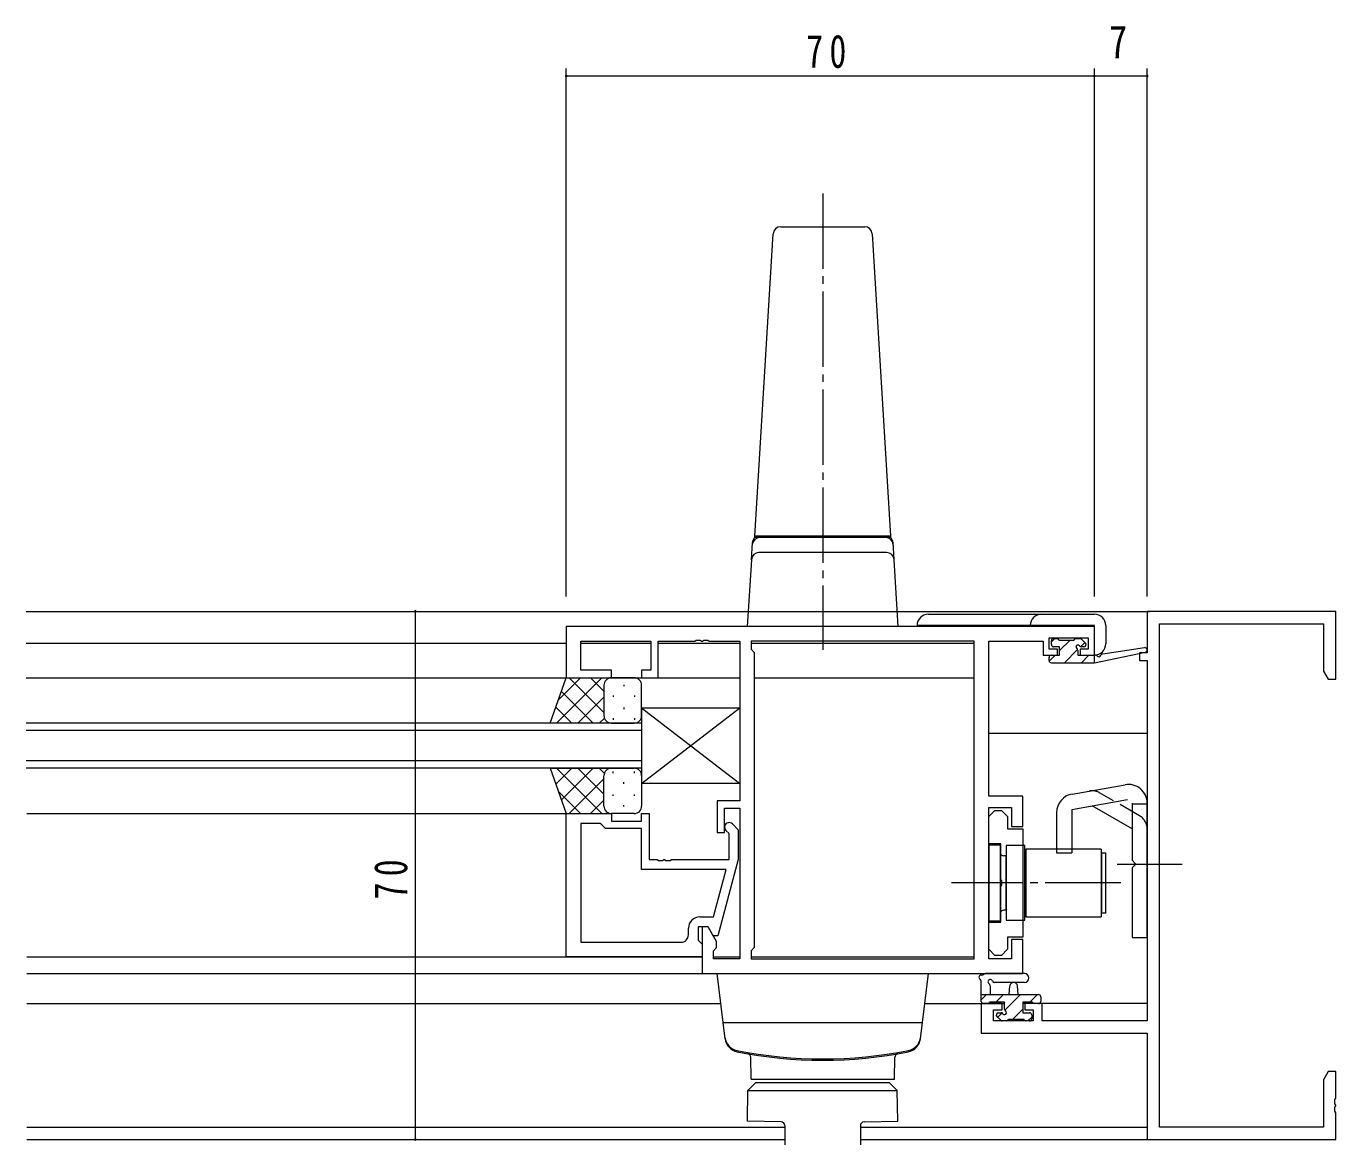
# Model space of a CAD drawing. Units: millimetres on the paper. Extents: x -397 to 397, y -282 to 282.
# Drawn here: x 72.4 to 246, y -170.4 to -22.1 of the extents above; entities that cross this region are included whole.
import ezdxf
from ezdxf.enums import TextEntityAlignment as Align

# ---------------------------------------------------------------- set-up
doc = ezdxf.new("R2010")
doc.units = ezdxf.units.MM
doc.linetypes.add('USER2', pattern=[13, 10, -1, 1, -1])
doc.linetypes.add('USER4', pattern=[4, 3, -1])
for name, color, linetype, lineweight in [('0-3_YKK_11', 7, 'Continuous', 18), ('0-4_YKK_12', 2, 'Continuous', 18), ('0-5_YKK_13', 4, 'Continuous', 18), ('0-6_YKK_D', 6, 'Continuous', 18)]:
    doc.layers.add(name, color=color, linetype=linetype, lineweight=lineweight)
doc.styles.add('ＭＳ ゴシック', font='')
doc.styles.get('ＭＳ ゴシック').set_extended_font_data('MS Gothic')

msp = doc.modelspace()

# ---------------------------------------------------------------- linework, layer by layer
at = {"layer": '0-3_YKK_11'}
for p, q in [((220.967, -99.688), (220.967, -105.188)), ((245.967, -99.688), (220.967, -99.688)), ((245.967, -108.688), (245.967, -99.688)), ((143.967, -101.688), (143.967, -108.488)), ((213.967, -101.688), (143.967, -101.688)), ((213.967, -105.488), (213.967, -101.688)), ((222.597, -101.318), (244.337, -101.318)), ((222.597, -168.058), (222.597, -101.318)), ((244.337, -101.318), (244.337, -107.596)), ((156.167, -103.618), (161.009, -103.618)), ((162.192, -103.498), (162.742, -103.498)), ((166.967, -103.618), (166.967, -124.788)), ((198.037, -103.618), (168.467, -103.618)), ((198.037, -145.758), (198.037, -103.618)), ((198.037, -145.758), (198.037, -103.618)), ((199.967, -124.188), (199.967, -103.618)), ((168.897, -105.118), (168.897, -144.258)), ((212.067, -105.488), (213.967, -105.488)), ((220.967, -106.188), (220.967, -153.958)), ((143.967, -108.488), (149.967, -108.488)), ((204.467, -124.188), (199.967, -124.188)), ((204.467, -128.188), (204.467, -124.188)), ((143.967, -126.488), (149.967, -126.488)), ((143.967, -145.488), (143.967, -126.488)), ((154.967, -126.488), (154.967, -132.588)), ((166.967, -125.788), (166.967, -145.758)), ((199.967, -145.758), (199.967, -125.688)), ((145.897, -127.788), (145.897, -143.558)), ((145.897, -127.788), (145.897, -143.558)), ((165.991, -127.863), (166.767, -128.639)), ((199.967, -130.487), (199.967, -126.887)), ((153.967, -133.888), (153.967, -128.488)), ((165.567, -129.136), (165.143, -128.712)), ((165.567, -132.588), (165.567, -129.136)), ((166.767, -128.639), (166.767, -132.584)), ((204.467, -128.512), (204.467, -142.862)), ((157.925, -132.588), (165.567, -132.588)), ((166.767, -132.584), (164.06, -142.688)), ((165.176, -133.888), (153.967, -133.888)), ((163.488, -140.188), (165.176, -133.888)), ((201.567, -140.887), (201.567, -136.145)), ((161.667, -140.188), (163.488, -140.188)), ((160.167, -142.558), (160.167, -141.688)), ((162.767, -141.488), (161.467, -141.488)), ((161.467, -141.488), (161.467, -143.288)), ((162.767, -141.488), (161.967, -141.488)), ((161.967, -141.488), (161.967, -147.688)), ((199.967, -140.887), (201.567, -140.887)), ((199.967, -144.487), (199.967, -140.887)), ((145.897, -143.558), (159.167, -143.558)), ((204.467, -142.862), (202.467, -142.862)), ((202.467, -142.862), (202.467, -144.487)), ((204.467, -143.188), (202.967, -143.188)), ((202.967, -143.188), (202.967, -145.758)), ((204.467, -147.688), (204.467, -143.188)), ((161.967, -145.488), (143.967, -145.488)), ((168.467, -145.758), (198.037, -145.758)), ((202.967, -145.758), (199.967, -145.758)), ((161.967, -147.688), (204.467, -147.688)), ((201.767, -151.688), (198.967, -151.688)), ((198.967, -151.688), (198.967, -155.588)), ((201.767, -152.488), (201.767, -151.688)), ((207.067, -151.688), (204.767, -151.688)), ((204.767, -151.688), (204.767, -152.488)), ((207.067, -153.958), (207.067, -151.688)), ((220.967, -153.958), (207.067, -153.958)), ((198.967, -155.588), (220.967, -155.588)), ((220.967, -155.588), (220.967, -169.688)), ((244.337, -161.779), (244.337, -168.058)), ((245.967, -169.688), (245.967, -166.146)), ((244.337, -168.058), (222.597, -168.058)), ((220.967, -169.688), (245.967, -169.688))]:
    msp.add_line(p, q, dxfattribs=at)
for points in [[(149.967, -108.488), (149.967, -107.488), (145.897, -107.488), (145.897, -103.618), (155.167, -103.618), (155.167, -107.488), (153.967, -107.488), (153.967, -108.488), (156.167, -108.488), (156.167, -103.618)], [(161.009, -103.618), (161.192, -103.498), (161.742, -103.498), (161.925, -103.618), (162.009, -103.618), (162.192, -103.498)], [(162.742, -103.498), (162.925, -103.618), (166.967, -103.618)], [(168.467, -103.618), (168.467, -104.688), (168.897, -105.118)], [(199.967, -103.618), (207.167, -103.618), (207.167, -104.418), (207.167, -105.488), (209.067, -105.488), (209.067, -104.688), (207.967, -104.688), (207.967, -103.188), (213.167, -103.188), (213.167, -104.688), (212.067, -104.688), (212.067, -105.488)], [(220.967, -105.188), (219.967, -105.188), (219.967, -106.188), (220.967, -106.188)], [(244.337, -107.596), (244.967, -108.688), (245.967, -108.688)], [(166.967, -124.788), (163.967, -124.788), (163.967, -128.988), (164.967, -128.988), (164.967, -125.788), (166.967, -125.788)], [(149.967, -126.488), (149.967, -127.488), (153.967, -127.488), (153.967, -126.488), (154.967, -126.488)], [(199.967, -125.688), (202.967, -125.688), (202.967, -128.188), (204.467, -128.188)], [(199.967, -126.887), (200.767, -126.087), (201.667, -126.087), (202.467, -126.887), (202.467, -128.512), (204.467, -128.512)], [(153.967, -128.488), (149.167, -128.488), (148.667, -127.988), (148.467, -127.788), (145.897, -127.788)], [(201.567, -136.145), (201.687, -135.962), (201.687, -135.412), (201.567, -135.229), (201.567, -130.487), (199.967, -130.487)], [(154.967, -132.588), (156.009, -132.588), (156.192, -132.708), (156.742, -132.708), (156.925, -132.588), (157.009, -132.588), (157.192, -132.708), (157.742, -132.708), (157.925, -132.588)], [(164.06, -142.688), (163.46, -142.688), (162.767, -141.488)], [(166.967, -145.758), (163.467, -145.758), (163.467, -144.688), (163.897, -144.258), (163.897, -143.445), (162.767, -141.488)], [(161.467, -143.288), (161.667, -143.488), (161.967, -143.788), (161.967, -145.488)], [(168.897, -144.258), (168.467, -144.688), (168.467, -145.758)], [(202.467, -144.487), (201.667, -145.287), (200.767, -145.287), (199.967, -144.487)], [(204.767, -152.488), (205.867, -152.488), (205.867, -153.958), (200.597, -153.958), (200.597, -152.488), (201.767, -152.488)], [(245.967, -166.146), (245.847, -165.963), (245.847, -165.413), (245.967, -165.229), (245.967, -165.146), (245.847, -164.963), (245.847, -164.413), (245.967, -164.229), (245.967, -160.688), (244.967, -160.688), (244.337, -161.779)]]:
    msp.add_lwpolyline(points, dxfattribs=at)
for centre, radius, start, end in [((165.567, -128.288), 0.6, 44.99999, 225.00001), ((161.667, -141.688), 1.5, 90.00001, 179.99999), ((159.167, -142.558), 1, 270.00001, 359.99999)]:
    msp.add_arc(centre, radius, start, end, dxfattribs=at)
at = {"layer": '0-4_YKK_12'}
for p, q in [((72.394, -99.688), (221.267, -99.688)), ((72.394, -103.888), (143.967, -103.888)), ((145.899, -103.888), (155.166, -103.888)), ((156.169, -103.888), (166.966, -103.888)), ((168.469, -103.888), (198.036, -103.888)), ((72.394, -108.488), (166.967, -108.488)), ((168.897, -108.488), (198.037, -108.488)), ((153.968, -114.488), (72.394, -114.488)), ((153.968, -120.488), (153.968, -114.488)), ((153.968, -115.488), (72.394, -115.488)), ((220.967, -115.888), (199.967, -115.888)), ((153.968, -119.488), (72.394, -119.488)), ((153.968, -120.488), (72.394, -120.488)), ((72.467, -126.488), (143.967, -126.488)), ((72.467, -145.488), (161.967, -145.488)), ((163.469, -145.488), (166.966, -145.488)), ((168.469, -145.488), (198.036, -145.488)), ((72.467, -147.688), (180.267, -147.688)), ((72.467, -151.688), (164.458, -151.688)), ((191.476, -151.688), (202.067, -151.688)), ((220.967, -151.688), (204.467, -151.688)), ((72.467, -168.058), (172.949, -168.058)), ((182.949, -168.058), (220.967, -168.058)), ((72.467, -169.688), (172.949, -169.688)), ((182.949, -169.688), (221.267, -169.688))]:
    msp.add_line(p, q, dxfattribs=at)
at = {"layer": '0-5_YKK_13', "linetype": 'USER2'}
for p, q in [((177.967, -44.26), (177.967, -104.793)), ((216.967, -133.188), (225.597, -133.188)), ((217.467, -135.688), (195.037, -135.688))]:
    msp.add_line(p, q, dxfattribs=at)
at = {"layer": '0-5_YKK_13'}
for p, q in [((168.967, -89.688), (171.41, -49.627)), ((172.408, -48.688), (183.526, -48.688)), ((184.524, -49.627), (186.967, -89.688)), ((168.967, -89.888), (168.967, -89.688)), ((169.63, -89.888), (168.967, -89.888)), ((169.687, -89.888), (169.63, -89.888)), ((177.967, -89.888), (169.687, -89.888)), ((186.247, -89.888), (177.967, -89.888)), ((186.305, -89.888), (186.247, -89.888)), ((186.967, -89.888), (186.305, -89.888)), ((186.967, -89.688), (186.967, -89.888)), ((168.509, -92.827), (168.648, -90.561)), ((168.632, -90.827), (168.624, -90.949)), ((186.427, -91.888), (169.507, -91.888)), ((187.425, -92.827), (187.287, -90.561)), ((187.31, -90.949), (187.303, -90.827)), ((168.509, -92.827), (167.967, -101.688)), ((187.967, -101.688), (187.425, -92.827)), ((191.969, -100.068), (213.969, -100.068)), ((168.965, -101.688), (167.967, -101.688)), ((186.969, -101.688), (168.965, -101.688)), ((187.967, -101.688), (186.969, -101.688)), ((213.969, -101.568), (190.469, -101.568)), ((213.969, -105.468), (213.969, -101.568)), ((215.469, -101.568), (215.469, -103.968)), ((208.267, -103.734), (208.714, -103.288)), ((208.267, -104.088), (208.267, -103.588)), ((208.567, -103.288), (209.067, -103.288)), ((209.267, -103.488), (211.267, -103.488)), ((209.367, -104.879), (210.759, -103.488)), ((211.467, -103.288), (212.067, -103.288)), ((212.123, -104.369), (212.698, -103.794)), ((212.279, -103.376), (212.779, -103.876)), ((207.967, -106.188), (207.967, -105.788)), ((207.978, -106.268), (208.759, -105.488)), ((208.267, -105.488), (209.367, -105.488)), ((210.004, -106.488), (211.748, -104.743)), ((211.767, -104.849), (211.767, -105.488)), ((211.767, -105.488), (213.965, -105.488)), ((212.567, -104.388), (212.228, -104.388)), ((212.249, -106.488), (213.249, -105.488)), ((213.965, -106.488), (220.726, -105.081)), ((215.079, -105.314), (220.621, -104.491)), ((208.267, -106.488), (213.965, -106.488)), ((141.824, -114.488), (143.967, -108.488)), ((148.699, -108.488), (142.699, -114.488)), ((145.871, -108.488), (142.91, -111.449)), ((143.967, -108.488), (149.967, -108.488)), ((148.967, -113.109), (144.347, -108.488)), ((148.967, -110.28), (147.175, -108.488)), ((152.967, -108.488), (149.967, -108.488)), ((147.519, -114.488), (143.323, -110.292)), ((148.967, -111.048), (145.527, -114.488)), ((148.967, -109.488), (148.967, -113.088)), ((148.967, -109.888), (148.967, -113.488)), ((150.189, -110.823), (150.189, -111.023)), ((151.604, -109.408), (151.604, -109.608)), ((153.019, -110.823), (153.019, -111.023)), ((153.967, -113.488), (153.967, -109.488)), ((144.69, -114.488), (142.579, -112.377)), ((151.604, -112.438), (151.604, -112.638)), ((153.967, -112.488), (153.967, -122.488)), ((153.967, -112.488), (153.967, -122.488)), ((153.967, -122.488), (166.967, -112.488)), ((153.967, -112.488), (166.967, -112.488)), ((153.967, -122.488), (166.967, -112.488)), ((153.967, -112.488), (166.967, -112.488)), ((166.967, -112.488), (166.967, -122.488)), ((166.967, -112.488), (166.967, -122.488)), ((149.967, -114.488), (141.824, -114.488)), ((149.024, -113.82), (148.356, -114.488)), ((149.967, -114.488), (152.967, -114.488)), ((150.189, -113.853), (150.189, -114.053)), ((153.019, -113.853), (153.019, -114.053)), ((141.824, -120.488), (143.967, -126.488)), ((141.824, -120.488), (149.967, -120.488)), ((144.69, -120.488), (142.579, -122.6)), ((148.699, -126.488), (142.699, -120.488)), ((147.519, -120.488), (143.323, -124.684)), ((148.967, -123.928), (145.527, -120.488)), ((149.024, -121.156), (148.356, -120.488)), ((148.967, -125.088), (148.967, -121.488)), ((149.967, -120.488), (152.967, -120.488)), ((150.189, -121.123), (150.189, -120.923)), ((153.019, -121.123), (153.019, -120.923)), ((153.967, -121.488), (153.967, -125.488)), ((148.967, -121.868), (144.347, -126.488)), ((148.967, -125.488), (148.967, -121.888)), ((151.604, -122.538), (151.604, -122.338)), ((211.033, -123.895), (218.033, -122.661)), ((145.871, -126.488), (142.91, -123.527)), ((148.967, -124.696), (147.175, -126.488)), ((150.189, -124.153), (150.189, -123.953)), ((153.019, -124.153), (153.019, -123.953)), ((210.967, -125.938), (218.38, -124.631)), ((143.967, -126.488), (149.967, -126.488)), ((152.967, -126.488), (149.967, -126.488)), ((151.604, -125.568), (151.604, -125.368)), ((208.967, -126.357), (208.967, -131.688)), ((210.967, -125.938), (210.967, -131.688)), ((218.967, -128.527), (213.66, -125.463)), ((218.967, -125.123), (218.967, -132.688)), ((218.967, -125.188), (220.967, -125.188)), ((220.967, -142.938), (220.967, -125.123)), ((201.467, -130.688), (199.967, -130.688)), ((199.967, -130.688), (199.967, -140.688)), ((201.467, -130.688), (201.467, -140.688)), ((204.767, -130.738), (202.267, -130.738)), ((202.267, -130.738), (202.267, -140.638)), ((204.767, -140.638), (204.767, -130.738)), ((214.867, -131.188), (204.867, -131.188)), ((204.867, -131.188), (204.867, -140.188)), ((208.967, -131.688), (210.967, -131.688)), ((214.867, -131.188), (214.867, -140.188)), ((214.967, -131.688), (215.467, -131.688)), ((214.967, -139.688), (214.967, -131.688)), ((215.467, -139.688), (215.467, -131.688)), ((202.267, -132.088), (201.967, -132.088)), ((202.267, -139.288), (202.267, -132.088)), ((204.867, -132.688), (204.767, -132.688)), ((204.767, -138.688), (204.767, -132.688)), ((219.367, -133.088), (218.967, -132.688)), ((219.367, -133.288), (218.967, -133.688)), ((219.367, -133.088), (219.367, -133.288)), ((218.967, -133.688), (218.967, -142.938)), ((204.867, -138.688), (204.767, -138.688)), ((202.267, -139.288), (201.967, -139.288)), ((204.867, -140.188), (214.867, -140.188)), ((215.467, -139.688), (214.967, -139.688)), ((199.967, -140.688), (201.467, -140.688)), ((202.267, -140.638), (204.767, -140.638)), ((218.967, -142.938), (220.967, -142.938)), ((165.028, -156.346), (163.965, -147.688)), ((163.965, -147.688), (191.965, -147.688)), ((190.902, -156.346), (191.965, -147.688)), ((198.967, -151.388), (198.967, -148.707)), ((204.695, -147.688), (199.533, -147.688)), ((204.695, -148.888), (200.734, -148.89)), ((198.967, -150.488), (206.567, -150.488)), ((198.967, -151.2), (199.68, -150.488)), ((200.167, -149.307), (200.167, -150.488)), ((200.925, -151.488), (201.925, -150.488)), ((202.098, -152.559), (204.17, -150.488)), ((202.667, -150.488), (202.769, -149.343)), ((203.867, -150.488), (203.765, -149.343)), ((205.415, -151.488), (206.415, -150.488)), ((206.867, -150.788), (206.867, -151.388)), ((199.867, -151.688), (199.267, -151.688)), ((202.067, -151.488), (200.067, -151.488)), ((202.067, -152.427), (202.067, -151.488)), ((203.115, -153.788), (204.467, -152.436)), ((205.767, -151.488), (204.467, -151.488)), ((204.467, -151.488), (204.467, -152.888)), ((206.567, -151.688), (205.967, -151.688)), ((164.763, -154.188), (191.167, -154.188)), ((201.555, -153.9), (201.055, -153.4)), ((201.156, -153.501), (201.739, -152.919)), ((201.267, -152.888), (201.606, -152.888)), ((202.367, -153.988), (201.767, -153.988)), ((204.667, -153.788), (202.567, -153.788)), ((204.467, -152.888), (205.367, -152.888)), ((205.367, -153.988), (204.867, -153.988)), ((205.16, -153.988), (205.667, -153.481)), ((205.667, -153.188), (205.667, -153.688)), ((168.465, -161.688), (168.415, -158.806)), ((187.465, -161.688), (187.515, -158.806)), ((168.053, -163.188), (169.07, -162.188)), ((168.465, -161.688), (187.465, -161.688)), ((186.828, -162.188), (169.07, -162.188)), ((187.845, -163.188), (186.828, -162.188)), ((167.981, -167.288), (168.053, -163.188)), ((168.053, -163.188), (187.845, -163.188)), ((187.917, -167.288), (187.845, -163.188)), ((172.458, -167.366), (167.981, -167.288)), ((172.949, -167.865), (172.949, -170.406)), ((182.949, -167.865), (182.949, -170.406)), ((183.44, -167.366), (187.917, -167.288))]:
    msp.add_line(p, q, dxfattribs=at)
at = {"layer": '0-5_YKK_13', "linetype": 'USER4'}
for p, q in [((219.967, -126.795), (214.66, -123.731)), ((214.967, -132.688), (214.867, -132.688)), ((214.967, -138.688), (214.867, -138.688))]:
    msp.add_line(p, q, dxfattribs=at)
at = {"layer": '0-5_YKK_13'}
for points in [[(186.967, -89.688), (168.967, -89.688), (186.967, -89.688)], [(209.367, -105.488), (209.367, -104.388), (208.567, -104.388)], [(213.965, -106.488), (213.965, -105.488), (214.052, -105.474)], [(153.967, -112.488), (166.967, -122.488), (153.967, -122.488)], [(153.967, -112.488), (166.967, -122.488), (153.967, -122.488)]]:
    msp.add_lwpolyline(points, dxfattribs=at)
for centre, radius, start, end in [((172.408, -49.688), 1, 90, 176.51068), ((183.526, -49.688), 1, 3.48932, 90), ((169.63, -90.888), 1, 90, 176.5), ((169.646, -90.622), 1, 131.72569, 176.50005), ((186.305, -90.888), 1, 3.5, 90), ((186.289, -90.622), 1, 3.49987, 48.03443), ((169.507, -92.888), 1, 90, 176.5), ((186.427, -92.888), 1, 3.5, 90), ((191.969, -101.568), 1.5, 90, 180), ((206.969, -101.568), 1.5, 90, 180), ((213.969, -101.568), 1.5, 0, 90), ((208.567, -103.588), 0.3, 90, 180), ((208.567, -104.088), 0.3, 180, 270), ((209.067, -103.488), 0.2, 0, 90), ((211.467, -103.488), 0.2, 90, 180), ((211.767, -104.388), 0.25, 33.05573, 236.94427), ((212.067, -103.588), 0.3, 45, 90), ((212.567, -104.088), 0.3, 270, 45), ((213.969, -103.968), 1.5, 270, 0), ((208.267, -105.788), 0.3, 90, 180), ((211.467, -104.849), 0.3, 0, 56.94427), ((212.228, -104.088), 0.3, 213.05573, 270), ((214.1, -105.77), 0.3, 39.19754, 99.19754), ((214.565, -105.391), 0.3, 219.19754, 338.44936), ((215.123, -105.611), 0.3, 98.44936, 158.44936), ((220.665, -104.788), 0.3, 281.74981, 98.44936), ((208.267, -106.188), 0.3, 180, 270), ((149.967, -109.488), 1, 90, 180), ((149.967, -109.488), 1, 90, 180), ((152.967, -109.488), 1, 360, 90), ((149.967, -113.488), 1, 180, 270), ((149.967, -113.488), 1, 180, 270), ((152.967, -113.488), 1, 270, 360), ((149.967, -121.488), 1, 90, 180), ((149.967, -121.488), 1, 90, 180), ((152.967, -121.488), 1, 360, 90), ((218.467, -125.123), 2.5, 0, 100), ((211.467, -126.357), 2.5, 100, 180), ((149.967, -125.488), 1, 180, 270), ((149.967, -125.488), 1, 180, 270), ((152.967, -125.488), 1, 270, 360), ((201.967, -131.588), 0.5, 180, 270), ((201.967, -139.788), 0.5, 90, 180), ((198.967, -148.188), 0.3, 79.47122, 240), ((198.667, -148.707), 0.3, 0, 60), ((199.077, -147.598), 0.3, 259.47122, 319.47122), ((199.533, -147.988), 0.3, 90, 139.47122), ((200.167, -148.788), 0.3, 19.18976, 240), ((199.867, -149.307), 0.3, 0, 60), ((200.734, -148.59), 0.3, 199.18976, 270.04023), ((203.267, -149.388), 0.5, 5.09207, 174.90793), ((204.695, -148.288), 0.6, 270.04023, 90.04023), ((206.567, -150.788), 0.3, 0, 90), ((199.267, -151.388), 0.3, 180, 270), ((199.867, -151.488), 0.2, 270, 0), ((202.067, -152.888), 0.25, 213.05573, 56.94427), ((202.367, -152.427), 0.3, 180, 236.94427), ((205.967, -151.488), 0.2, 180, 270), ((206.567, -151.388), 0.3, 270, 0), ((201.267, -153.188), 0.3, 90, 225), ((201.767, -153.688), 0.3, 225, 270), ((201.606, -153.188), 0.3, 33.05573, 90), ((202.367, -153.788), 0.2, 270, 0), ((204.867, -153.788), 0.2, 180, 270), ((205.367, -153.188), 0.3, 0, 90), ((205.367, -153.688), 0.3, 270, 0), ((166.992, -155.924), 2, 187, 258.65826), ((188.939, -155.924), 2, 281.34174, 353), ((167.013, -156.102), 2, 187, 258.68116), ((177.965, -101.214), 57.8, 258.65826, 281.34116), ((188.917, -156.102), 2, 281.31884, 353), ((177.965, -101.388), 57.8, 258.68116, 281.31884), ((167.915, -158.815), 0.5, 1, 80.07331), ((188.015, -158.815), 0.5, 99.92669, 179), ((172.449, -167.866), 0.5, 0, 89), ((183.449, -167.866), 0.5, 91, 180)]:
    msp.add_arc(centre, radius, start, end, dxfattribs=at)
at = {"layer": '0-5_YKK_13', "linetype": 'USER4'}
for centre, start, end in [((213.66, -125.463), 60, 100), ((218.967, -128.527), 0, 60)]:
    msp.add_arc(centre, 2, start, end, dxfattribs=at)
at = {"layer": '0-6_YKK_D'}
for p, q in [((143.967, -97.688), (143.967, -27.688)), ((213.967, -97.688), (213.967, -27.688)), ((213.967, -97.688), (213.967, -27.688)), ((220.967, -97.688), (220.967, -27.688)), ((143.967, -28.688), (213.967, -28.688)), ((213.967, -28.688), (220.967, -28.688)), ((123.967, -99.688), (123.967, -169.688))]:
    msp.add_line(p, q, dxfattribs=at)
for centre, start, end in [((143.967, -28.688), 0, 180), ((143.967, -28.688), 180, 0), ((213.967, -28.688), 0, 180), ((213.967, -28.688), 0, 180), ((213.967, -28.688), 180, 0), ((213.967, -28.688), 180, 0), ((220.967, -28.688), 0, 180), ((220.967, -28.688), 180, 0), ((123.967, -99.688), 90, 270), ((123.967, -99.688), 270, 90), ((123.967, -169.688), 90, 270), ((123.967, -169.688), 270, 90)]:
    msp.add_arc(centre, 0.106, start, end, dxfattribs=at)

# ---------------------------------------------------------------- texts
at = {"layer": '0-6_YKK_D', "color": 7, "style": 'ＭＳ ゴシック', "width": 0.8}
msp.add_text('7', height=4.399, dxfattribs=at).set_placement((215.92, -27.688), align=Align.BOTTOM_LEFT)
at = {"layer": '0-6_YKK_D', "color": 7, "insert": (175.775, -27.688), "char_height": 4.399, "attachment_point": 7, "style": 'ＭＳ ゴシック'}
msp.add_mtext('\\T1.37;\\W0.75;70', dxfattribs=at)
at = {"layer": '0-6_YKK_D', "color": 7, "insert": (122.967, -137.88), "char_height": 4.399, "attachment_point": 7, "rotation": 90, "style": 'ＭＳ ゴシック'}
msp.add_mtext('\\T1.37;\\W0.75;70', dxfattribs=at)

doc.saveas('drawing.dxf')
